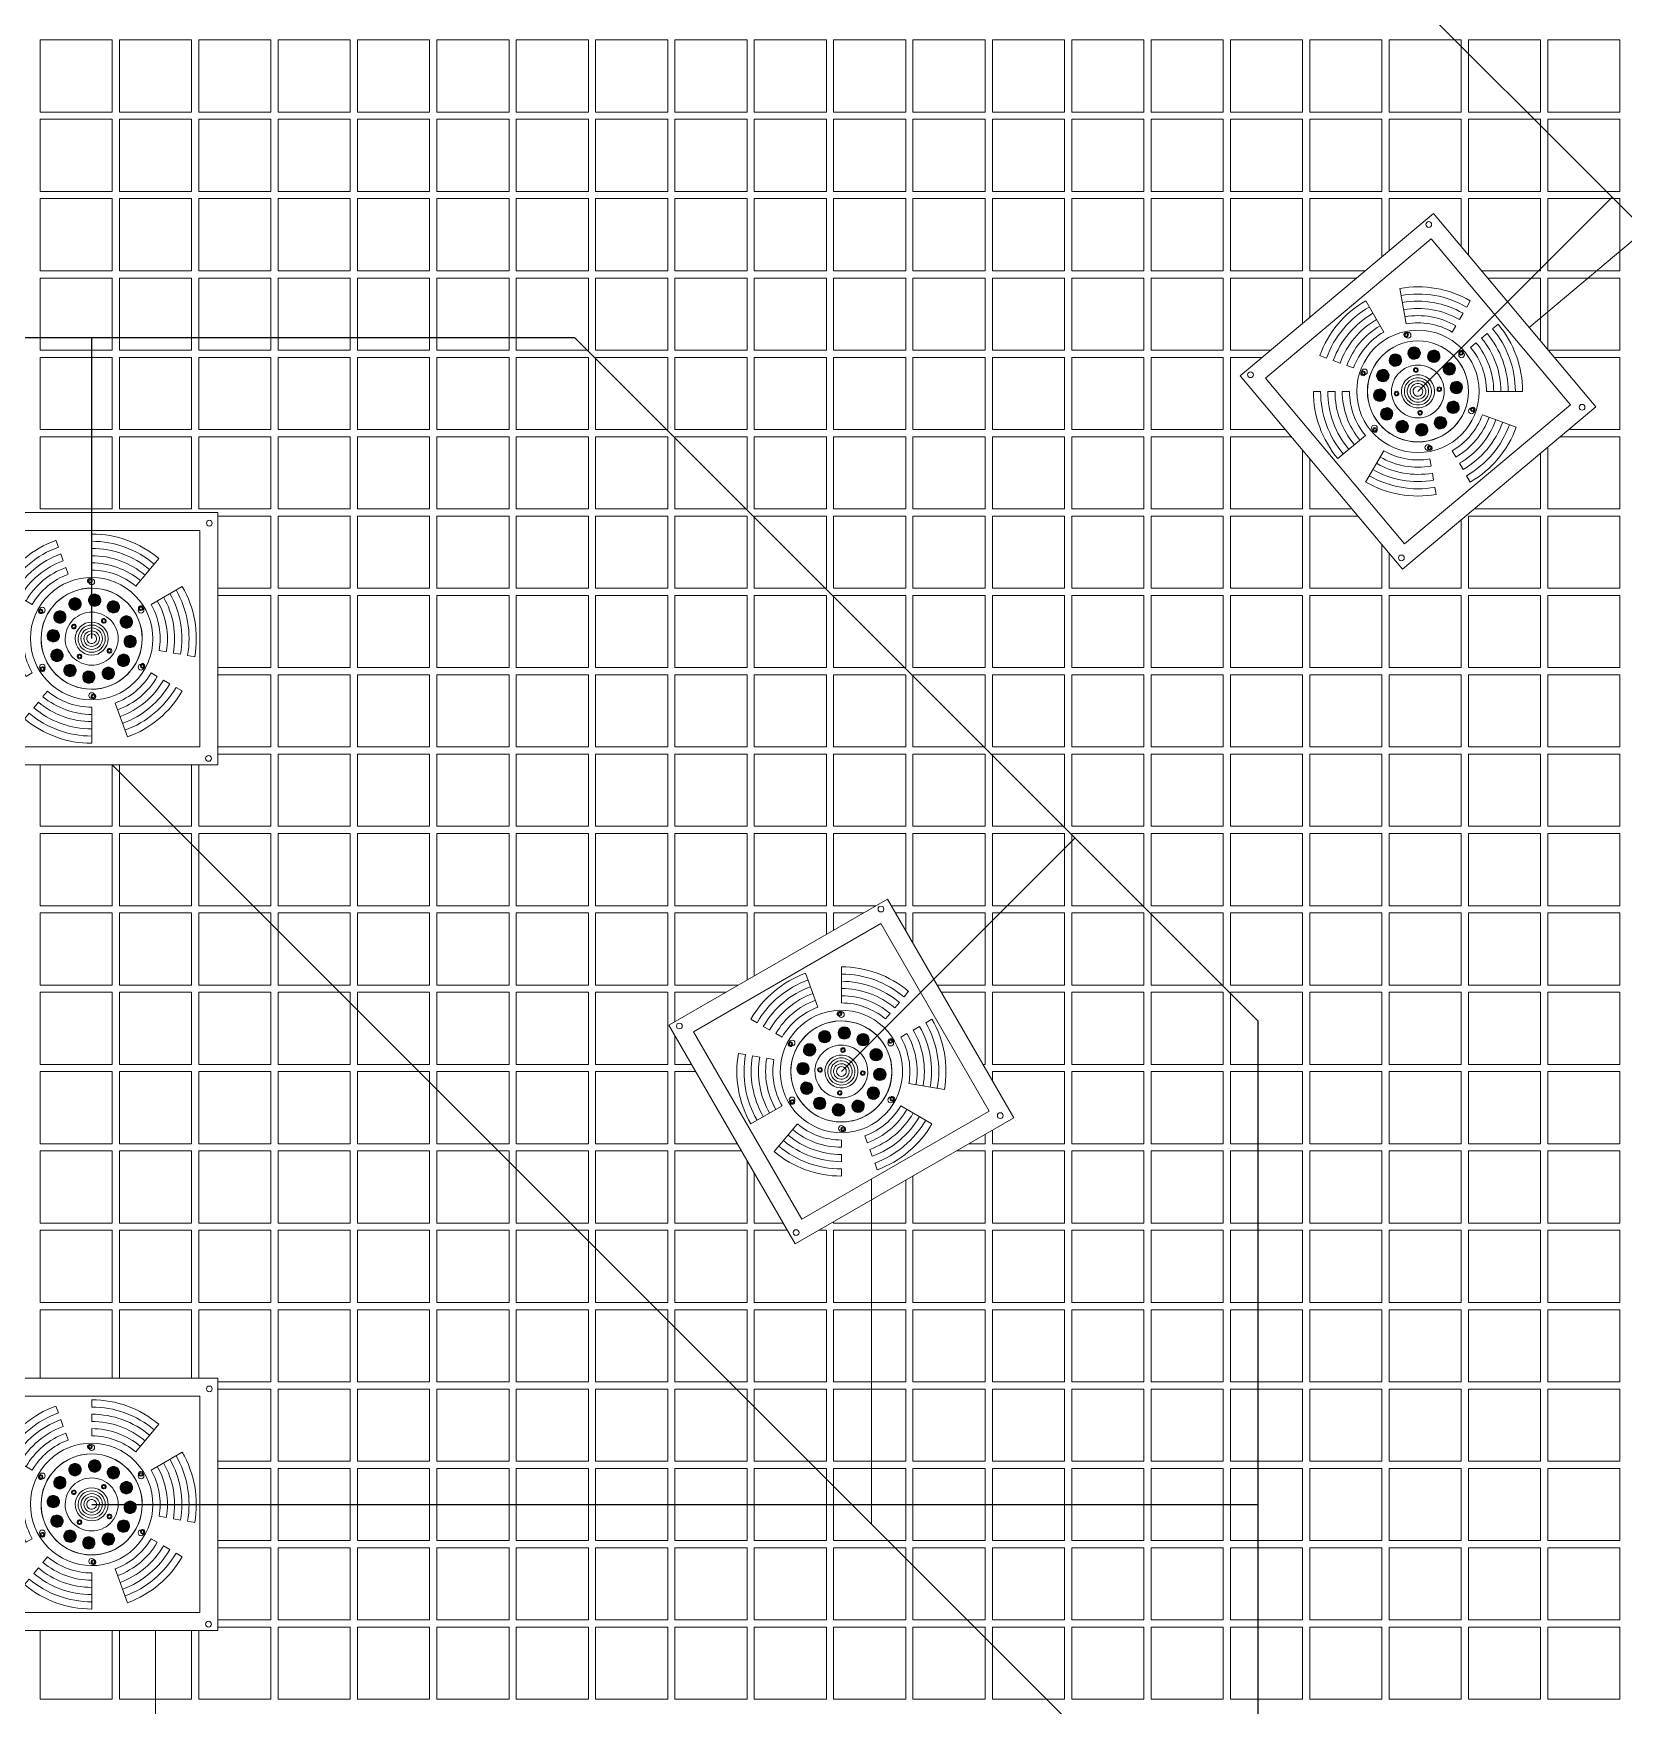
# Model space of a CAD drawing. Header units: millimetres. Extents: x -225363 to 347188, y -782467 to 813415.
# Drawn here: x 18866 to 21070, y 15420 to 17738 of the extents above; entities that cross this region are included whole.
import ezdxf

# ---------------------------------------------------------------- set-up
doc = ezdxf.new("R2010")
doc.units = ezdxf.units.MM
doc.set_wipeout_variables(frame=1)
doc.layers.add('0.04 Thu tràn', color=6, linetype='Continuous', lineweight=0)
doc.layers.add('Xref SCN', color=8, linetype='Continuous', lineweight=0)
doc.layers.add('0.06 Trả nước', color=3, linetype='Continuous')
pattern_1 = [(197, (-1424125.8, -442865.07), (-126.479246, -237.872866), [95.25, -285.75]), (287, (-1424185.26, -442833.45), (237.872866, -126.479246), [95.25, -285.75])]

# ---------------------------------------------------------------- blocks, each defined once
blk = doc.blocks.new('A$C799b0ee6')
at = {"layer": 'Xref SCN', "ltscale": 3}
for points in [[(3150, 5230), (3250, 5230), (3250, 5130), (3150, 5130)], [(3260, 5230), (3360, 5230), (3360, 5130), (3260, 5130)], [(3370, 5230), (3470, 5230), (3470, 5130), (3370, 5130)], [(3480, 5230), (3580, 5230), (3580, 5130), (3480, 5130)], [(3590, 5230), (3690, 5230), (3690, 5130), (3590, 5130)], [(3700, 5230), (3800, 5230), (3800, 5130), (3700, 5130)], [(3810, 5230), (3910, 5230), (3910, 5130), (3810, 5130)], [(3920, 5230), (4020, 5230), (4020, 5130), (3920, 5130)], [(4030, 5230), (4130, 5230), (4130, 5130), (4030, 5130)], [(4140, 5230), (4240, 5230), (4240, 5130), (4140, 5130)], [(4250, 5230), (4350, 5230), (4350, 5130), (4250, 5130)], [(4360, 5230), (4460, 5230), (4460, 5130), (4360, 5130)], [(4470, 5230), (4570, 5230), (4570, 5130), (4470, 5130)], [(4580, 5230), (4680, 5230), (4680, 5130), (4580, 5130)], [(4690, 5230), (4790, 5230), (4790, 5130), (4690, 5130)], [(4800, 5230), (4900, 5230), (4900, 5130), (4800, 5130)], [(4910, 5230), (5010, 5230), (5010, 5130), (4910, 5130)], [(5020, 5230), (5120, 5230), (5120, 5130), (5020, 5130)], [(5130, 5230), (5230, 5230), (5230, 5130), (5130, 5130)], [(5240, 5230), (5340, 5230), (5340, 5130), (5240, 5130)], [(3150, 5120), (3250, 5120), (3250, 5020), (3150, 5020)], [(3260, 5120), (3360, 5120), (3360, 5020), (3260, 5020)], [(3370, 5120), (3470, 5120), (3470, 5020), (3370, 5020)], [(3480, 5120), (3580, 5120), (3580, 5020), (3480, 5020)], [(3590, 5120), (3690, 5120), (3690, 5020), (3590, 5020)], [(3700, 5120), (3800, 5120), (3800, 5020), (3700, 5020)], [(3810, 5120), (3910, 5120), (3910, 5020), (3810, 5020)], [(3920, 5120), (4020, 5120), (4020, 5020), (3920, 5020)], [(4030, 5120), (4130, 5120), (4130, 5020), (4030, 5020)], [(4140, 5120), (4240, 5120), (4240, 5020), (4140, 5020)], [(4250, 5120), (4350, 5120), (4350, 5020), (4250, 5020)], [(4360, 5120), (4460, 5120), (4460, 5020), (4360, 5020)], [(4470, 5120), (4570, 5120), (4570, 5020), (4470, 5020)], [(4580, 5120), (4680, 5120), (4680, 5020), (4580, 5020)], [(4690, 5120), (4790, 5120), (4790, 5020), (4690, 5020)], [(4800, 5120), (4900, 5120), (4900, 5020), (4800, 5020)], [(4910, 5120), (5010, 5120), (5010, 5020), (4910, 5020)], [(5020, 5120), (5120, 5120), (5120, 5020), (5020, 5020)], [(5130, 5120), (5230, 5120), (5230, 5020), (5130, 5020)], [(5240, 5120), (5340, 5120), (5340, 5020), (5240, 5020)], [(3150, 5010), (3250, 5010), (3250, 4910), (3150, 4910)], [(3260, 5010), (3360, 5010), (3360, 4910), (3260, 4910)], [(3370, 5010), (3470, 5010), (3470, 4910), (3370, 4910)], [(3480, 5010), (3580, 5010), (3580, 4910), (3480, 4910)], [(3590, 5010), (3690, 5010), (3690, 4910), (3590, 4910)], [(3700, 5010), (3800, 5010), (3800, 4910), (3700, 4910)], [(3810, 5010), (3910, 5010), (3910, 4910), (3810, 4910)], [(3920, 5010), (4020, 5010), (4020, 4910), (3920, 4910)], [(4030, 5010), (4130, 5010), (4130, 4910), (4030, 4910)], [(4140, 5010), (4240, 5010), (4240, 4910), (4140, 4910)], [(4250, 5010), (4350, 5010), (4350, 4910), (4250, 4910)], [(4360, 5010), (4460, 5010), (4460, 4910), (4360, 4910)], [(4470, 5010), (4570, 5010), (4570, 4910), (4470, 4910)], [(4580, 5010), (4680, 5010), (4680, 4910), (4580, 4910)], [(4690, 5010), (4790, 5010), (4790, 4910), (4690, 4910)], [(4800, 5010), (4900, 5010), (4900, 4910), (4800, 4910)], [(4910, 5010), (5010, 5010), (5010, 4910), (4910, 4910)], [(5020, 5010), (5120, 5010), (5120, 4910), (5020, 4910)], [(5130, 5010), (5230, 5010), (5230, 4910), (5130, 4910)], [(5240, 5010), (5340, 5010), (5340, 4910), (5240, 4910)], [(3150, 4900), (3250, 4900), (3250, 4800), (3150, 4800)], [(3260, 4900), (3360, 4900), (3360, 4800), (3260, 4800)], [(3370, 4900), (3470, 4900), (3470, 4800), (3370, 4800)], [(3480, 4900), (3580, 4900), (3580, 4800), (3480, 4800)], [(3590, 4900), (3690, 4900), (3690, 4800), (3590, 4800)], [(3700, 4900), (3800, 4900), (3800, 4800), (3700, 4800)], [(3810, 4900), (3910, 4900), (3910, 4800), (3810, 4800)], [(3920, 4900), (4020, 4900), (4020, 4800), (3920, 4800)], [(4030, 4900), (4130, 4900), (4130, 4800), (4030, 4800)], [(4140, 4900), (4240, 4900), (4240, 4800), (4140, 4800)], [(4250, 4900), (4350, 4900), (4350, 4800), (4250, 4800)], [(4360, 4900), (4460, 4900), (4460, 4800), (4360, 4800)], [(4470, 4900), (4570, 4900), (4570, 4800), (4470, 4800)], [(4580, 4900), (4680, 4900), (4680, 4800), (4580, 4800)], [(4690, 4900), (4790, 4900), (4790, 4800), (4690, 4800)], [(4800, 4900), (4900, 4900), (4900, 4800), (4800, 4800)], [(4910, 4900), (5010, 4900), (5010, 4800), (4910, 4800)], [(5020, 4900), (5120, 4900), (5120, 4800), (5020, 4800)], [(5130, 4900), (5230, 4900), (5230, 4800), (5130, 4800)], [(5240, 4900), (5340, 4900), (5340, 4800), (5240, 4800)], [(3150, 4790), (3250, 4790), (3250, 4690), (3150, 4690)], [(3260, 4790), (3360, 4790), (3360, 4690), (3260, 4690)], [(3370, 4790), (3470, 4790), (3470, 4690), (3370, 4690)], [(3480, 4790), (3580, 4790), (3580, 4690), (3480, 4690)], [(3590, 4790), (3690, 4790), (3690, 4690), (3590, 4690)], [(3700, 4790), (3800, 4790), (3800, 4690), (3700, 4690)], [(3810, 4790), (3910, 4790), (3910, 4690), (3810, 4690)], [(3920, 4790), (4020, 4790), (4020, 4690), (3920, 4690)], [(4030, 4790), (4130, 4790), (4130, 4690), (4030, 4690)], [(4140, 4790), (4240, 4790), (4240, 4690), (4140, 4690)], [(4250, 4790), (4350, 4790), (4350, 4690), (4250, 4690)], [(4360, 4790), (4460, 4790), (4460, 4690), (4360, 4690)], [(4470, 4790), (4570, 4790), (4570, 4690), (4470, 4690)], [(4580, 4790), (4680, 4790), (4680, 4690), (4580, 4690)], [(4690, 4790), (4790, 4790), (4790, 4690), (4690, 4690)], [(4800, 4790), (4900, 4790), (4900, 4690), (4800, 4690)], [(4910, 4790), (5010, 4790), (5010, 4690), (4910, 4690)], [(5020, 4790), (5120, 4790), (5120, 4690), (5020, 4690)], [(5130, 4790), (5230, 4790), (5230, 4690), (5130, 4690)], [(5240, 4790), (5340, 4790), (5340, 4690), (5240, 4690)], [(3150, 4680), (3250, 4680), (3250, 4580), (3150, 4580)], [(3260, 4680), (3360, 4680), (3360, 4580), (3260, 4580)], [(3370, 4680), (3470, 4680), (3470, 4580), (3370, 4580)], [(3480, 4680), (3580, 4680), (3580, 4580), (3480, 4580)], [(3590, 4680), (3690, 4680), (3690, 4580), (3590, 4580)], [(3700, 4680), (3800, 4680), (3800, 4580), (3700, 4580)], [(3810, 4680), (3910, 4680), (3910, 4580), (3810, 4580)], [(3920, 4680), (4020, 4680), (4020, 4580), (3920, 4580)], [(4030, 4680), (4130, 4680), (4130, 4580), (4030, 4580)], [(4140, 4680), (4240, 4680), (4240, 4580), (4140, 4580)], [(4250, 4680), (4350, 4680), (4350, 4580), (4250, 4580)], [(4360, 4680), (4460, 4680), (4460, 4580), (4360, 4580)], [(4470, 4680), (4570, 4680), (4570, 4580), (4470, 4580)], [(4580, 4680), (4680, 4680), (4680, 4580), (4580, 4580)], [(4690, 4680), (4790, 4680), (4790, 4580), (4690, 4580)], [(4800, 4680), (4900, 4680), (4900, 4580), (4800, 4580)], [(4910, 4680), (5010, 4680), (5010, 4580), (4910, 4580)], [(5020, 4680), (5120, 4680), (5120, 4580), (5020, 4580)], [(5130, 4680), (5230, 4680), (5230, 4580), (5130, 4580)], [(5240, 4680), (5340, 4680), (5340, 4580), (5240, 4580)], [(3150, 4570), (3250, 4570), (3250, 4470), (3150, 4470)], [(3260, 4570), (3360, 4570), (3360, 4470), (3260, 4470)], [(3370, 4570), (3470, 4570), (3470, 4470), (3370, 4470)], [(3480, 4570), (3580, 4570), (3580, 4470), (3480, 4470)], [(3590, 4570), (3690, 4570), (3690, 4470), (3590, 4470)], [(3700, 4570), (3800, 4570), (3800, 4470), (3700, 4470)], [(3810, 4570), (3910, 4570), (3910, 4470), (3810, 4470)], [(3920, 4570), (4020, 4570), (4020, 4470), (3920, 4470)], [(4030, 4570), (4130, 4570), (4130, 4470), (4030, 4470)], [(4140, 4570), (4240, 4570), (4240, 4470), (4140, 4470)], [(4250, 4570), (4350, 4570), (4350, 4470), (4250, 4470)], [(4360, 4570), (4460, 4570), (4460, 4470), (4360, 4470)], [(4470, 4570), (4570, 4570), (4570, 4470), (4470, 4470)], [(4580, 4570), (4680, 4570), (4680, 4470), (4580, 4470)], [(4690, 4570), (4790, 4570), (4790, 4470), (4690, 4470)], [(4800, 4570), (4900, 4570), (4900, 4470), (4800, 4470)], [(4910, 4570), (5010, 4570), (5010, 4470), (4910, 4470)], [(5020, 4570), (5120, 4570), (5120, 4470), (5020, 4470)], [(5130, 4570), (5230, 4570), (5230, 4470), (5130, 4470)], [(5240, 4570), (5340, 4570), (5340, 4470), (5240, 4470)], [(3150, 4460), (3250, 4460), (3250, 4360), (3150, 4360)], [(3260, 4460), (3360, 4460), (3360, 4360), (3260, 4360)], [(3370, 4460), (3470, 4460), (3470, 4360), (3370, 4360)], [(3480, 4460), (3580, 4460), (3580, 4360), (3480, 4360)], [(3590, 4460), (3690, 4460), (3690, 4360), (3590, 4360)], [(3700, 4460), (3800, 4460), (3800, 4360), (3700, 4360)], [(3810, 4460), (3910, 4460), (3910, 4360), (3810, 4360)], [(3920, 4460), (4020, 4460), (4020, 4360), (3920, 4360)], [(4030, 4460), (4130, 4460), (4130, 4360), (4030, 4360)], [(4140, 4460), (4240, 4460), (4240, 4360), (4140, 4360)], [(4250, 4460), (4350, 4460), (4350, 4360), (4250, 4360)], [(4360, 4460), (4460, 4460), (4460, 4360), (4360, 4360)], [(4470, 4460), (4570, 4460), (4570, 4360), (4470, 4360)], [(4580, 4460), (4680, 4460), (4680, 4360), (4580, 4360)], [(4690, 4460), (4790, 4460), (4790, 4360), (4690, 4360)], [(4800, 4460), (4900, 4460), (4900, 4360), (4800, 4360)], [(4910, 4460), (5010, 4460), (5010, 4360), (4910, 4360)], [(5020, 4460), (5120, 4460), (5120, 4360), (5020, 4360)], [(5130, 4460), (5230, 4460), (5230, 4360), (5130, 4360)], [(5240, 4460), (5340, 4460), (5340, 4360), (5240, 4360)], [(3150, 4350), (3250, 4350), (3250, 4250), (3150, 4250)], [(3260, 4350), (3360, 4350), (3360, 4250), (3260, 4250)], [(3370, 4350), (3470, 4350), (3470, 4250), (3370, 4250)], [(3480, 4350), (3580, 4350), (3580, 4250), (3480, 4250)], [(3590, 4350), (3690, 4350), (3690, 4250), (3590, 4250)], [(3700, 4350), (3800, 4350), (3800, 4250), (3700, 4250)], [(3810, 4350), (3910, 4350), (3910, 4250), (3810, 4250)], [(3920, 4350), (4020, 4350), (4020, 4250), (3920, 4250)], [(4030, 4350), (4130, 4350), (4130, 4250), (4030, 4250)], [(4140, 4350), (4240, 4350), (4240, 4250), (4140, 4250)], [(4250, 4350), (4350, 4350), (4350, 4250), (4250, 4250)], [(4360, 4350), (4460, 4350), (4460, 4250), (4360, 4250)], [(4470, 4350), (4570, 4350), (4570, 4250), (4470, 4250)], [(4580, 4350), (4680, 4350), (4680, 4250), (4580, 4250)], [(4690, 4350), (4790, 4350), (4790, 4250), (4690, 4250)], [(4800, 4350), (4900, 4350), (4900, 4250), (4800, 4250)], [(4910, 4350), (5010, 4350), (5010, 4250), (4910, 4250)], [(5020, 4350), (5120, 4350), (5120, 4250), (5020, 4250)], [(5130, 4350), (5230, 4350), (5230, 4250), (5130, 4250)], [(5240, 4350), (5340, 4350), (5340, 4250), (5240, 4250)], [(3150, 4240), (3250, 4240), (3250, 4140), (3150, 4140)], [(3260, 4240), (3360, 4240), (3360, 4140), (3260, 4140)], [(3370, 4240), (3470, 4240), (3470, 4140), (3370, 4140)], [(3480, 4240), (3580, 4240), (3580, 4140), (3480, 4140)], [(3590, 4240), (3690, 4240), (3690, 4140), (3590, 4140)], [(3700, 4240), (3800, 4240), (3800, 4140), (3700, 4140)], [(3810, 4240), (3910, 4240), (3910, 4140), (3810, 4140)], [(3920, 4240), (4020, 4240), (4020, 4140), (3920, 4140)], [(4030, 4240), (4130, 4240), (4130, 4140), (4030, 4140)], [(4140, 4240), (4240, 4240), (4240, 4140), (4140, 4140)], [(4250, 4240), (4350, 4240), (4350, 4140), (4250, 4140)], [(4360, 4240), (4460, 4240), (4460, 4140), (4360, 4140)], [(4470, 4240), (4570, 4240), (4570, 4140), (4470, 4140)], [(4580, 4240), (4680, 4240), (4680, 4140), (4580, 4140)], [(4690, 4240), (4790, 4240), (4790, 4140), (4690, 4140)], [(4800, 4240), (4900, 4240), (4900, 4140), (4800, 4140)], [(4910, 4240), (5010, 4240), (5010, 4140), (4910, 4140)], [(5020, 4240), (5120, 4240), (5120, 4140), (5020, 4140)], [(5130, 4240), (5230, 4240), (5230, 4140), (5130, 4140)], [(5240, 4240), (5340, 4240), (5340, 4140), (5240, 4140)], [(3150, 4130), (3250, 4130), (3250, 4030), (3150, 4030)], [(3260, 4130), (3360, 4130), (3360, 4030), (3260, 4030)], [(3370, 4130), (3470, 4130), (3470, 4030), (3370, 4030)], [(3480, 4130), (3580, 4130), (3580, 4030), (3480, 4030)], [(3590, 4130), (3690, 4130), (3690, 4030), (3590, 4030)], [(3700, 4130), (3800, 4130), (3800, 4030), (3700, 4030)], [(3810, 4130), (3910, 4130), (3910, 4030), (3810, 4030)], [(3920, 4130), (4020, 4130), (4020, 4030), (3920, 4030)], [(4030, 4130), (4130, 4130), (4130, 4030), (4030, 4030)], [(4140, 4130), (4240, 4130), (4240, 4030), (4140, 4030)], [(4250, 4130), (4350, 4130), (4350, 4030), (4250, 4030)], [(4360, 4130), (4460, 4130), (4460, 4030), (4360, 4030)], [(4470, 4130), (4570, 4130), (4570, 4030), (4470, 4030)], [(4580, 4130), (4680, 4130), (4680, 4030), (4580, 4030)], [(4690, 4130), (4790, 4130), (4790, 4030), (4690, 4030)], [(4800, 4130), (4900, 4130), (4900, 4030), (4800, 4030)], [(4910, 4130), (5010, 4130), (5010, 4030), (4910, 4030)], [(5020, 4130), (5120, 4130), (5120, 4030), (5020, 4030)], [(5130, 4130), (5230, 4130), (5230, 4030), (5130, 4030)], [(5240, 4130), (5340, 4130), (5340, 4030), (5240, 4030)], [(3150, 4020), (3250, 4020), (3250, 3920), (3150, 3920)], [(3260, 4020), (3360, 4020), (3360, 3920), (3260, 3920)], [(3370, 4020), (3470, 4020), (3470, 3920), (3370, 3920)], [(3480, 4020), (3580, 4020), (3580, 3920), (3480, 3920)], [(3590, 4020), (3690, 4020), (3690, 3920), (3590, 3920)], [(3700, 4020), (3800, 4020), (3800, 3920), (3700, 3920)], [(3810, 4020), (3910, 4020), (3910, 3920), (3810, 3920)], [(3920, 4020), (4020, 4020), (4020, 3920), (3920, 3920)], [(4030, 4020), (4130, 4020), (4130, 3920), (4030, 3920)], [(4140, 4020), (4240, 4020), (4240, 3920), (4140, 3920)], [(4250, 4020), (4350, 4020), (4350, 3920), (4250, 3920)], [(4360, 4020), (4460, 4020), (4460, 3920), (4360, 3920)], [(4470, 4020), (4570, 4020), (4570, 3920), (4470, 3920)], [(4580, 4020), (4680, 4020), (4680, 3920), (4580, 3920)], [(4690, 4020), (4790, 4020), (4790, 3920), (4690, 3920)], [(4800, 4020), (4900, 4020), (4900, 3920), (4800, 3920)], [(4910, 4020), (5010, 4020), (5010, 3920), (4910, 3920)], [(5020, 4020), (5120, 4020), (5120, 3920), (5020, 3920)], [(5130, 4020), (5230, 4020), (5230, 3920), (5130, 3920)], [(5240, 4020), (5340, 4020), (5340, 3920), (5240, 3920)], [(3150, 3910), (3250, 3910), (3250, 3810), (3150, 3810)], [(3260, 3910), (3360, 3910), (3360, 3810), (3260, 3810)], [(3370, 3910), (3470, 3910), (3470, 3810), (3370, 3810)], [(3480, 3910), (3580, 3910), (3580, 3810), (3480, 3810)], [(3590, 3910), (3690, 3910), (3690, 3810), (3590, 3810)], [(3700, 3910), (3800, 3910), (3800, 3810), (3700, 3810)], [(3810, 3910), (3910, 3910), (3910, 3810), (3810, 3810)], [(3920, 3910), (4020, 3910), (4020, 3810), (3920, 3810)], [(4030, 3910), (4130, 3910), (4130, 3810), (4030, 3810)], [(4140, 3910), (4240, 3910), (4240, 3810), (4140, 3810)], [(4250, 3910), (4350, 3910), (4350, 3810), (4250, 3810)], [(4360, 3910), (4460, 3910), (4460, 3810), (4360, 3810)], [(4470, 3910), (4570, 3910), (4570, 3810), (4470, 3810)], [(4580, 3910), (4680, 3910), (4680, 3810), (4580, 3810)], [(4690, 3910), (4790, 3910), (4790, 3810), (4690, 3810)], [(4800, 3910), (4900, 3910), (4900, 3810), (4800, 3810)], [(4910, 3910), (5010, 3910), (5010, 3810), (4910, 3810)], [(5020, 3910), (5120, 3910), (5120, 3810), (5020, 3810)], [(5130, 3910), (5230, 3910), (5230, 3810), (5130, 3810)], [(5240, 3910), (5340, 3910), (5340, 3810), (5240, 3810)], [(3150, 3800), (3250, 3800), (3250, 3700), (3150, 3700)], [(3260, 3800), (3360, 3800), (3360, 3700), (3260, 3700)], [(3370, 3800), (3470, 3800), (3470, 3700), (3370, 3700)], [(3480, 3800), (3580, 3800), (3580, 3700), (3480, 3700)], [(3590, 3800), (3690, 3800), (3690, 3700), (3590, 3700)], [(3700, 3800), (3800, 3800), (3800, 3700), (3700, 3700)], [(3810, 3800), (3910, 3800), (3910, 3700), (3810, 3700)], [(3920, 3800), (4020, 3800), (4020, 3700), (3920, 3700)], [(4030, 3800), (4130, 3800), (4130, 3700), (4030, 3700)], [(4140, 3800), (4240, 3800), (4240, 3700), (4140, 3700)], [(4250, 3800), (4350, 3800), (4350, 3700), (4250, 3700)], [(4360, 3800), (4460, 3800), (4460, 3700), (4360, 3700)], [(4470, 3800), (4570, 3800), (4570, 3700), (4470, 3700)], [(4580, 3800), (4680, 3800), (4680, 3700), (4580, 3700)], [(4690, 3800), (4790, 3800), (4790, 3700), (4690, 3700)], [(4800, 3800), (4900, 3800), (4900, 3700), (4800, 3700)], [(4910, 3800), (5010, 3800), (5010, 3700), (4910, 3700)], [(5020, 3800), (5120, 3800), (5120, 3700), (5020, 3700)], [(5130, 3800), (5230, 3800), (5230, 3700), (5130, 3700)], [(5240, 3800), (5340, 3800), (5340, 3700), (5240, 3700)], [(3150, 3690), (3250, 3690), (3250, 3590), (3150, 3590)], [(3260, 3690), (3360, 3690), (3360, 3590), (3260, 3590)], [(3370, 3690), (3470, 3690), (3470, 3590), (3370, 3590)], [(3480, 3690), (3580, 3690), (3580, 3590), (3480, 3590)], [(3590, 3690), (3690, 3690), (3690, 3590), (3590, 3590)], [(3700, 3690), (3800, 3690), (3800, 3590), (3700, 3590)], [(3810, 3690), (3910, 3690), (3910, 3590), (3810, 3590)], [(3920, 3690), (4020, 3690), (4020, 3590), (3920, 3590)], [(4030, 3690), (4130, 3690), (4130, 3590), (4030, 3590)], [(4140, 3690), (4240, 3690), (4240, 3590), (4140, 3590)], [(4250, 3690), (4350, 3690), (4350, 3590), (4250, 3590)], [(4360, 3690), (4460, 3690), (4460, 3590), (4360, 3590)], [(4470, 3690), (4570, 3690), (4570, 3590), (4470, 3590)], [(4580, 3690), (4680, 3690), (4680, 3590), (4580, 3590)], [(4690, 3690), (4790, 3690), (4790, 3590), (4690, 3590)], [(4800, 3690), (4900, 3690), (4900, 3590), (4800, 3590)], [(4910, 3690), (5010, 3690), (5010, 3590), (4910, 3590)], [(5020, 3690), (5120, 3690), (5120, 3590), (5020, 3590)], [(5130, 3690), (5230, 3690), (5230, 3590), (5130, 3590)], [(5240, 3690), (5340, 3690), (5340, 3590), (5240, 3590)], [(3150, 3580), (3250, 3580), (3250, 3480), (3150, 3480)], [(3260, 3580), (3360, 3580), (3360, 3480), (3260, 3480)], [(3370, 3580), (3470, 3580), (3470, 3480), (3370, 3480)], [(3480, 3580), (3580, 3580), (3580, 3480), (3480, 3480)], [(3590, 3580), (3690, 3580), (3690, 3480), (3590, 3480)], [(3700, 3580), (3800, 3580), (3800, 3480), (3700, 3480)], [(3810, 3580), (3910, 3580), (3910, 3480), (3810, 3480)], [(3920, 3580), (4020, 3580), (4020, 3480), (3920, 3480)], [(4030, 3580), (4130, 3580), (4130, 3480), (4030, 3480)], [(4140, 3580), (4240, 3580), (4240, 3480), (4140, 3480)], [(4250, 3580), (4350, 3580), (4350, 3480), (4250, 3480)], [(4360, 3580), (4460, 3580), (4460, 3480), (4360, 3480)], [(4470, 3580), (4570, 3580), (4570, 3480), (4470, 3480)], [(4580, 3580), (4680, 3580), (4680, 3480), (4580, 3480)], [(4690, 3580), (4790, 3580), (4790, 3480), (4690, 3480)], [(4800, 3580), (4900, 3580), (4900, 3480), (4800, 3480)], [(4910, 3580), (5010, 3580), (5010, 3480), (4910, 3480)], [(5020, 3580), (5120, 3580), (5120, 3480), (5020, 3480)], [(5130, 3580), (5230, 3580), (5230, 3480), (5130, 3480)], [(5240, 3580), (5340, 3580), (5340, 3480), (5240, 3480)], [(3150, 3470), (3250, 3470), (3250, 3370), (3150, 3370)], [(3260, 3470), (3360, 3470), (3360, 3370), (3260, 3370)], [(3370, 3470), (3470, 3470), (3470, 3370), (3370, 3370)], [(3480, 3470), (3580, 3470), (3580, 3370), (3480, 3370)], [(3590, 3470), (3690, 3470), (3690, 3370), (3590, 3370)], [(3700, 3470), (3800, 3470), (3800, 3370), (3700, 3370)], [(3810, 3470), (3910, 3470), (3910, 3370), (3810, 3370)], [(3920, 3470), (4020, 3470), (4020, 3370), (3920, 3370)], [(4030, 3470), (4130, 3470), (4130, 3370), (4030, 3370)], [(4140, 3470), (4240, 3470), (4240, 3370), (4140, 3370)], [(4250, 3470), (4350, 3470), (4350, 3370), (4250, 3370)], [(4360, 3470), (4460, 3470), (4460, 3370), (4360, 3370)], [(4470, 3470), (4570, 3470), (4570, 3370), (4470, 3370)], [(4580, 3470), (4680, 3470), (4680, 3370), (4580, 3370)], [(4690, 3470), (4790, 3470), (4790, 3370), (4690, 3370)], [(4800, 3470), (4900, 3470), (4900, 3370), (4800, 3370)], [(4910, 3470), (5010, 3470), (5010, 3370), (4910, 3370)], [(5020, 3470), (5120, 3470), (5120, 3370), (5020, 3370)], [(5130, 3470), (5230, 3470), (5230, 3370), (5130, 3370)], [(5240, 3470), (5340, 3470), (5340, 3370), (5240, 3370)], [(3150, 3360), (3250, 3360), (3250, 3260), (3150, 3260)], [(3260, 3360), (3360, 3360), (3360, 3260), (3260, 3260)], [(3370, 3360), (3470, 3360), (3470, 3260), (3370, 3260)], [(3480, 3360), (3580, 3360), (3580, 3260), (3480, 3260)], [(3590, 3360), (3690, 3360), (3690, 3260), (3590, 3260)], [(3700, 3360), (3800, 3360), (3800, 3260), (3700, 3260)], [(3810, 3360), (3910, 3360), (3910, 3260), (3810, 3260)], [(3920, 3360), (4020, 3360), (4020, 3260), (3920, 3260)], [(4030, 3360), (4130, 3360), (4130, 3260), (4030, 3260)], [(4140, 3360), (4240, 3360), (4240, 3260), (4140, 3260)], [(4250, 3360), (4350, 3360), (4350, 3260), (4250, 3260)], [(4360, 3360), (4460, 3360), (4460, 3260), (4360, 3260)], [(4470, 3360), (4570, 3360), (4570, 3260), (4470, 3260)], [(4580, 3360), (4680, 3360), (4680, 3260), (4580, 3260)], [(4690, 3360), (4790, 3360), (4790, 3260), (4690, 3260)], [(4800, 3360), (4900, 3360), (4900, 3260), (4800, 3260)], [(4910, 3360), (5010, 3360), (5010, 3260), (4910, 3260)], [(5020, 3360), (5120, 3360), (5120, 3260), (5020, 3260)], [(5130, 3360), (5230, 3360), (5230, 3260), (5130, 3260)], [(5240, 3360), (5340, 3360), (5340, 3260), (5240, 3260)], [(3150, 3250), (3250, 3250), (3250, 3150), (3150, 3150)], [(3260, 3250), (3360, 3250), (3360, 3150), (3260, 3150)], [(3370, 3250), (3470, 3250), (3470, 3150), (3370, 3150)], [(3480, 3250), (3580, 3250), (3580, 3150), (3480, 3150)], [(3590, 3250), (3690, 3250), (3690, 3150), (3590, 3150)], [(3700, 3250), (3800, 3250), (3800, 3150), (3700, 3150)], [(3810, 3250), (3910, 3250), (3910, 3150), (3810, 3150)], [(3920, 3250), (4020, 3250), (4020, 3150), (3920, 3150)], [(4030, 3250), (4130, 3250), (4130, 3150), (4030, 3150)], [(4140, 3250), (4240, 3250), (4240, 3150), (4140, 3150)], [(4250, 3250), (4350, 3250), (4350, 3150), (4250, 3150)], [(4360, 3250), (4460, 3250), (4460, 3150), (4360, 3150)], [(4470, 3250), (4570, 3250), (4570, 3150), (4470, 3150)], [(4580, 3250), (4680, 3250), (4680, 3150), (4580, 3150)], [(4690, 3250), (4790, 3250), (4790, 3150), (4690, 3150)], [(4800, 3250), (4900, 3250), (4900, 3150), (4800, 3150)], [(4910, 3250), (5010, 3250), (5010, 3150), (4910, 3150)], [(5020, 3250), (5120, 3250), (5120, 3150), (5020, 3150)], [(5130, 3250), (5230, 3250), (5230, 3150), (5130, 3150)], [(5240, 3250), (5340, 3250), (5340, 3150), (5240, 3150)], [(3150, 3140), (3250, 3140), (3250, 3040), (3150, 3040)], [(3260, 3140), (3360, 3140), (3360, 3040), (3260, 3040)], [(3370, 3140), (3470, 3140), (3470, 3040), (3370, 3040)], [(3480, 3140), (3580, 3140), (3580, 3040), (3480, 3040)], [(3590, 3140), (3690, 3140), (3690, 3040), (3590, 3040)], [(3700, 3140), (3800, 3140), (3800, 3040), (3700, 3040)], [(3810, 3140), (3910, 3140), (3910, 3040), (3810, 3040)], [(3920, 3140), (4020, 3140), (4020, 3040), (3920, 3040)], [(4030, 3140), (4130, 3140), (4130, 3040), (4030, 3040)], [(4140, 3140), (4240, 3140), (4240, 3040), (4140, 3040)], [(4250, 3140), (4350, 3140), (4350, 3040), (4250, 3040)], [(4360, 3140), (4460, 3140), (4460, 3040), (4360, 3040)], [(4470, 3140), (4570, 3140), (4570, 3040), (4470, 3040)], [(4580, 3140), (4680, 3140), (4680, 3040), (4580, 3040)], [(4690, 3140), (4790, 3140), (4790, 3040), (4690, 3040)], [(4800, 3140), (4900, 3140), (4900, 3040), (4800, 3040)], [(4910, 3140), (5010, 3140), (5010, 3040), (4910, 3040)], [(5020, 3140), (5120, 3140), (5120, 3040), (5020, 3040)], [(5130, 3140), (5230, 3140), (5230, 3040), (5130, 3040)], [(5240, 3140), (5340, 3140), (5340, 3040), (5240, 3040)], [(3150, 3030), (3250, 3030), (3250, 2930), (3150, 2930)], [(3260, 3030), (3360, 3030), (3360, 2930), (3260, 2930)], [(3370, 3030), (3470, 3030), (3470, 2930), (3370, 2930)], [(3480, 3030), (3580, 3030), (3580, 2930), (3480, 2930)], [(3590, 3030), (3690, 3030), (3690, 2930), (3590, 2930)], [(3700, 3030), (3800, 3030), (3800, 2930), (3700, 2930)], [(3810, 3030), (3910, 3030), (3910, 2930), (3810, 2930)], [(3920, 3030), (4020, 3030), (4020, 2930), (3920, 2930)], [(4030, 3030), (4130, 3030), (4130, 2930), (4030, 2930)], [(4140, 3030), (4240, 3030), (4240, 2930), (4140, 2930)], [(4250, 3030), (4350, 3030), (4350, 2930), (4250, 2930)], [(4360, 3030), (4460, 3030), (4460, 2930), (4360, 2930)], [(4470, 3030), (4570, 3030), (4570, 2930), (4470, 2930)], [(4580, 3030), (4680, 3030), (4680, 2930), (4580, 2930)], [(4690, 3030), (4790, 3030), (4790, 2930), (4690, 2930)], [(4800, 3030), (4900, 3030), (4900, 2930), (4800, 2930)], [(4910, 3030), (5010, 3030), (5010, 2930), (4910, 2930)], [(5020, 3030), (5120, 3030), (5120, 2930), (5020, 2930)], [(5130, 3030), (5230, 3030), (5230, 2930), (5130, 2930)], [(5240, 3030), (5340, 3030), (5340, 2930), (5240, 2930)]]:
    blk.add_lwpolyline(points, close=True, dxfattribs=at)
at = {"layer": 'Xref SCN'}
blk.add_circle((3200, 3200), 3200, dxfattribs=at)
blk = doc.blocks.new('A$C1eec7c62')
blk.add_wipeout([(0, 350), (350, 350), (350, 0), (0, 0)]).dxf.layer = 'Xref SCN'
at = {"layer": 'Xref SCN'}
h = blk.add_hatch(color=256, dxfattribs=at)
edge = h.paths.add_edge_path()
edge.add_ellipse((179, 228.3), major_axis=(-6.6, 4.5), ratio=1, start_angle=0, end_angle=360)
h = blk.add_hatch(color=256, dxfattribs=at)
edge = h.paths.add_edge_path()
edge.add_ellipse((130.9, 205.1), major_axis=(-6.6, 4.5), ratio=1, start_angle=0, end_angle=360)
h = blk.add_hatch(color=256, dxfattribs=at)
edge = h.paths.add_edge_path()
edge.add_ellipse((151.8, 223.1), major_axis=(-6.6, 4.5), ratio=1, start_angle=0, end_angle=360)
h = blk.add_hatch(color=256, dxfattribs=at)
edge = h.paths.add_edge_path()
edge.add_ellipse((205.1, 219.1), major_axis=(-6.6, 4.5), ratio=1, start_angle=0, end_angle=360)
h = blk.add_hatch(color=256, dxfattribs=at)
edge = h.paths.add_edge_path()
edge.add_ellipse((121.7, 179), major_axis=(-6.6, 4.5), ratio=1, start_angle=0, end_angle=360)
h = blk.add_hatch(color=256, dxfattribs=at)
edge = h.paths.add_edge_path()
edge.add_ellipse((223.1, 198.2), major_axis=(-6.6, 4.5), ratio=1, start_angle=0, end_angle=360)
h = blk.add_hatch(color=256, dxfattribs=at)
edge = h.paths.add_edge_path()
edge.add_ellipse((228.3, 171), major_axis=(-6.6, 4.5), ratio=1, start_angle=0, end_angle=360)
h = blk.add_hatch(color=256, dxfattribs=at)
edge = h.paths.add_edge_path()
edge.add_ellipse((126.9, 151.8), major_axis=(-6.6, 4.5), ratio=1, start_angle=0, end_angle=360)
h = blk.add_hatch(color=256, dxfattribs=at)
edge = h.paths.add_edge_path()
edge.add_ellipse((219.1, 144.9), major_axis=(-6.6, 4.5), ratio=1, start_angle=0, end_angle=360)
h = blk.add_hatch(color=256, dxfattribs=at)
edge = h.paths.add_edge_path()
edge.add_ellipse((144.9, 130.9), major_axis=(-6.6, 4.5), ratio=1, start_angle=0, end_angle=360)
h = blk.add_hatch(color=256, dxfattribs=at)
edge = h.paths.add_edge_path()
edge.add_ellipse((171, 121.7), major_axis=(-6.6, 4.5), ratio=1, start_angle=0, end_angle=360)
h = blk.add_hatch(color=256, dxfattribs=at)
edge = h.paths.add_edge_path()
edge.add_ellipse((198.2, 126.9), major_axis=(-6.6, 4.5), ratio=1, start_angle=0, end_angle=360)
for p, q in [((0, 350), (350, 350)), ((350, 0), (350, 350)), ((355, 350), (355, 350)), ((355, 350), (355, 350)), ((236.1, 247.8), (268.2, 286.1)), ((170.7, 256.3), (170.5, 254.2)), ((172.6, 257.2), (170.7, 256.3)), ((174.3, 256), (172.6, 257.2)), ((174.2, 253.9), (174.3, 256)), ((92.7, 222.5), (49.4, 247.5)), ((170.5, 254.2), (172.3, 253)), ((172.3, 253), (174.2, 253.9)), ((257.3, 222.5), (300.6, 247.5)), ((102.6, 214), (102.4, 211.9)), ((102.4, 211.9), (104.2, 210.7)), ((104.5, 215), (102.6, 214)), ((104.2, 210.7), (106.1, 211.6)), ((106.2, 213.8), (104.5, 215)), ((106.1, 211.6), (106.2, 213.8)), ((241.4, 218.5), (241.2, 216.4)), ((241.2, 216.4), (242.9, 215.2)), ((243.3, 219.4), (241.4, 218.5)), ((242.9, 215.2), (244.9, 216.1)), ((245, 218.2), (243.3, 219.4)), ((244.9, 216.1), (245, 218.2)), ((81.4, 191.5), (32.2, 200.2)), ((149.5, 193.7), (148.3, 192)), ((148.3, 192), (149.2, 190)), ((149.2, 190), (151.3, 189.9)), ((151.6, 193.5), (149.5, 193.7)), ((151.3, 189.9), (152.5, 191.6)), ((152.5, 191.6), (151.6, 193.5)), ((190, 200.8), (189.9, 198.7)), ((189.9, 198.7), (191.6, 197.5)), ((191.9, 201.7), (190, 200.8)), ((191.6, 197.5), (193.5, 198.4)), ((193.7, 200.5), (191.9, 201.7)), ((193.5, 198.4), (193.7, 200.5)), ((156.5, 151.6), (156.3, 149.5)), ((156.3, 149.5), (158, 148.3)), ((158.4, 152.5), (156.5, 151.6)), ((158, 148.3), (160, 149.2)), ((160.1, 151.3), (158.4, 152.5)), ((160, 149.2), (160.1, 151.3)), ((198.7, 160.1), (197.5, 158.4)), ((197.5, 158.4), (198.4, 156.5)), ((198.4, 156.5), (200.5, 156.3)), ((200.8, 160), (198.7, 160.1)), ((200.5, 156.3), (201.7, 158.1)), ((201.7, 158.1), (200.8, 160)), ((245.8, 139.3), (243.9, 138.4)), ((247.6, 138.1), (245.8, 139.3)), ((105.1, 133.9), (105, 131.8)), ((105, 131.8), (106.7, 130.6)), ((107.1, 134.8), (105.1, 133.9)), ((106.7, 130.6), (108.6, 131.5)), ((108.8, 133.6), (107.1, 134.8)), ((108.6, 131.5), (108.8, 133.6)), ((243.9, 138.4), (243.8, 136.2)), ((243.8, 136.2), (245.5, 135)), ((245.5, 135), (247.4, 136)), ((247.4, 136), (247.6, 138.1)), ((175.8, 96.1), (175.7, 94)), ((175.7, 94), (177.4, 92.8)), ((177.7, 97), (175.8, 96.1)), ((177.4, 92.8), (179.3, 93.7)), ((179.5, 95.8), (177.7, 97)), ((179.3, 93.7), (179.5, 95.8)), ((175, 80), (175, 30)), ((207.5, 85.7), (224.6, 38.7)), ((0, 0), (350, 0))]:
    blk.add_line(p, q, dxfattribs=at)
for points in [[(0, 350), (350, 350), (350, 0), (0, 0), (0, 350)], [(125.4, 311.3), (128.8, 301.9)], [(175, 320), (175, 310)], [(132.2, 292.5), (135.7, 283.1)], [(175, 300), (175, 290)], [(175, 280), (175, 270)], [(139.1, 273.7), (142.5, 264.3)], [(278.4, 156.8), (268.6, 158.5)], [(298.1, 153.3), (288.3, 155)], [(317.8, 149.8), (307.9, 151.6)], [(66.7, 112.5), (75.4, 117.5)], [(84.1, 122.5), (92.7, 127.5)], [(265.9, 122.5), (257.3, 127.5)], [(283.3, 112.5), (274.6, 117.5)], [(49.4, 102.5), (58.1, 107.5)], [(107.5, 94.6), (113.9, 102.2)], [(300.6, 102.5), (291.9, 107.5)], [(81.8, 63.9), (88.2, 71.6)], [(94.6, 79.2), (101.1, 86.9)]]:
    blk.add_lwpolyline(points, dxfattribs=at)
at = {"layer": 'Xref SCN', "ltscale": 0.2}
blk.add_lwpolyline([(25, 325), (325, 325), (325, 25), (25, 25)], close=True, dxfattribs=at)
at = {"layer": 'Xref SCN'}
for centre, radius in [((7.4, 335.1), 4), ((338.1, 335.1), 4), ((175, 253.9), 4), ((175, 175), 70), ((106.6, 214.5), 4), ((243.4, 214.5), 4), ((106.6, 135.5), 4), ((243.4, 135.5), 4), ((175, 96.1), 4), ((8.1, 12), 4), ((337, 9), 4)]:
    blk.add_circle(centre, radius, dxfattribs=at)
for radius, start, end in [(145, 109.9999, 150.0001), (135, 109.9999, 150.0001), (145, 50.0002, 90), (135, 50.0002, 90), (125, 109.9999, 150.0001), (115, 109.9999, 150.0001), (125, 50.0002, 90), (115, 50.0002, 90), (105, 50.0002, 90), (105, 109.9999, 150.0001), (95, 109.9999, 150.0001), (95, 50.0002, 90), (115, 350.0001, 29.9999), (125, 350.0001, 29.9999), (135, 350.0001, 29.9999), (145, 350.0001, 29.9999), (95, 350.0001, 29.9999), (105, 350.0001, 29.9999), (145, 170.0001, 209.9999), (135, 170.0001, 209.9999), (125, 170.0001, 209.9999), (115, 170.0001, 209.9999), (105, 170.0001, 209.9999), (95, 170.0001, 209.9999), (95, 289.9999, 330.0001), (105, 289.9999, 330.0001), (115, 289.9999, 330.0001), (105, 230.0002, 270), (95, 230.0002, 270), (125, 289.9999, 330.0001), (135, 289.9999, 330.0001), (145, 289.9999, 330.0001), (135, 230.0002, 270), (125, 230.0002, 270), (115, 230.0002, 270), (145, 230.0002, 270)]:
    blk.add_arc((175, 175), radius, start, end, dxfattribs=at)
for centre, major_axis, start_param, end_param in [((175, 175), (-70.1, 47.8), 0.000003, 6.283188), ((172.4, 255.1), (-2.65, 1.81), -0.000044, 6.283141), ((175, 175), (-57.9, 39.5), 0.000003, 6.283188), ((151.8, 223.1), (-7.13, 4.86), -1.475791678839933e-05, 6.283170549262798), ((179, 228.3), (-7.13, 4.86), -0.000014, 6.283171), ((104.3, 212.8), (-2.65, 1.81), -5.868028889799426e-05, 6.283126626890688), ((130.9, 205.1), (-7.13, 4.86), 0.000026, 6.283211), ((175, 175), (-30.3, 20.7), -0.000005, 6.28318), ((205.1, 219.1), (-7.13, 4.86), 0.000026, 6.283211), ((243.1, 217.3), (-2.65, 1.81), 0.000045, 6.28323), ((121.7, 179), (-7.13, 4.86), -0.00001, 6.283175), ((150.4, 191.8), (-2.65, 1.81), -0.000044, 6.283141), ((175, 175), (-18.9, 12.9), -0.000003, 6.283182), ((175, 175), (-15.6, 10.6), 7.286986740018264e-06, 6.283192594166326), ((175, 175), (-12.3, 8.4), -0.000003, 6.283182), ((175, 175), (-8.92, 6.09), 1.922862289727156e-05, 6.283204535802484), ((191.8, 199.6), (-2.65, 1.81), 0.000045, 6.28323), ((223.1, 198.2), (-7.13, 4.86), -0.000019, 6.283166), ((175, 175), (-5.58, 3.81), 5.369205818617218e-06, 6.283190676385405), ((228.3, 171), (-7.13, 4.86), 0.000026, 6.283211), ((126.9, 151.8), (-7.13, 4.86), 0.000026, 6.283211), ((144.9, 130.9), (-7.13, 4.86), -0.000019, 6.283166), ((158.2, 150.4), (-2.65, 1.81), 0.000031, 6.283216), ((199.6, 158.2), (-2.65, 1.81), 0.000045, 6.28323), ((219.1, 144.9), (-7.13, 4.86), -0.000014, 6.283171), ((245.7, 137.2), (-2.65, 1.81), -0.000044, 6.283141), ((106.9, 132.7), (-2.65, 1.81), -4.668868484158928e-05, 6.283138618494744), ((171, 121.7), (-7.13, 4.86), 0.000014, 6.283199), ((198.2, 126.9), (-7.13, 4.86), -1.380038722897936e-05, 6.283171506792357), ((177.6, 94.9), (-2.65, 1.81), -0.000044, 6.283141)]:
    blk.add_ellipse(centre, major_axis=major_axis, ratio=1, start_param=start_param, end_param=end_param, dxfattribs=at)
at = {"layer": 'Xref SCN', "ltscale": 300}
for centre, start_param, end_param in [((151.8, 223.1), -0.415302, 5.867883), ((179, 228.3), -0.938898, 5.344287), ((130.9, 205.1), 0.108264, 6.391449), ((205.1, 219.1), -1.462493555558416, 4.82069175162117), ((121.7, 179), 0.6318992119766498, 6.915084519156236), ((223.1, 198.2), 4.297085, 10.58027), ((228.3, 171), 3.773489, 10.056674), ((126.9, 151.8), 1.155512, 7.438697), ((144.9, 130.9), 1.679084, 7.962269), ((219.1, 144.9), 3.249895256356988, 9.533080563536574), ((171, 121.7), 2.202694423981698, 8.485879731161283), ((198.2, 126.9), 2.726291, 9.009476)]:
    blk.add_ellipse(centre, major_axis=(-6.6, 4.5), ratio=1, start_param=start_param, end_param=end_param, dxfattribs=at)
blk = doc.blocks.new('*U72')
at = {"layer": 'Xref SCN', "ltscale": 3}
blk.add_blockref('A$C1eec7c62', (-177.5, -175), dxfattribs=at)
blk = doc.blocks.new('*U73')
at = {"layer": 'Xref SCN', "lineweight": -2, "rotation": 280}
blk.add_blockref('*U72', (1260113.8, 378127.7), dxfattribs=at)
blk = doc.blocks.new('*U70')
at = {"layer": 'Xref SCN', "ltscale": 3}
blk.add_blockref('A$C1eec7c62', (-177.5, -175), dxfattribs=at)
blk = doc.blocks.new('*U71')
at = {"layer": 'Xref SCN', "lineweight": -2}
blk.add_blockref('*U70', (1257752.3, 378913.4), dxfattribs=at)
at = {"layer": 'Xref SCN', "lineweight": -2, "rotation": 299.9999999999999}
blk.add_blockref('*U70', (1258790.3, 378311.3), dxfattribs=at)
blk = doc.blocks.new('A$C2f154b3d')
at = {"layer": 'Xref SCN'}
for radius in [3500, 3200]:
    blk.add_circle((3500, 3500), radius, dxfattribs=at)
at = {"layer": 'Xref SCN', "ltscale": 3}
blk.add_blockref('A$C799b0ee6', (278.5, 299.9), dxfattribs=at)
at = {"layer": 'Xref SCN', "rotation": 30}
blk.add_blockref('*U73', (-896886.6, -952484.3), dxfattribs=at)
at = {"layer": 'Xref SCN'}
blk.add_blockref('*U71', (-1254249.8, -374213.4), dxfattribs=at)
at = {"layer": 'Xref SCN', "ltscale": 3}
blk.add_blockref('A$C1eec7c62', (3325, 3325), dxfattribs=at)
blk = doc.blocks.new('A$C5a1e36a9')
at = {"layer": 'Xref SCN'}
blk.add_circle((5016.6, 5016.6), 5016.6, dxfattribs=at)
blk = doc.blocks.new('A$C997e597b')
at = {"layer": 'Xref SCN'}
blk.add_circle((15258.6, 9923.8), 5016.6, dxfattribs=at)
blk = doc.blocks.new('Xref SCN')
at = {"layer": 'Xref SCN', "ltscale": 3}
blk.add_blockref('A$C2f154b3d', (-3500, -3500), dxfattribs=at)
h = blk.add_hatch(dxfattribs=at)
h.set_pattern_fill('CROSS', color=256, scale=30, angle=197)
h.set_pattern_definition(pattern_1)
edge = h.paths.add_edge_path()
edge.add_arc((2267.4, -6083), 1150, 110.6378, 180.3856)
edge.add_line((1117.5, -6090.7), (1124.4, -7115.5))
edge.add_arc((2274.3, -7107.7), 1150, 180.3856, 270.3856)
edge.add_line((2282.1, -8257.7), (21549.9, -8127.6))
edge.add_arc((21542.2, -6977.6), 1150, 270.3853, 360.4402)
edge.add_line((22692.1, -6968.7), (22692.2, -2095.9))
edge.add_arc((21542.2, -2104.7), 1150, 0.4404, 90.3856)
edge.add_line((21534.5, -954.8), (6081.9, -1059))
edge.add_arc((6089.6, -2209), 1150, 90.3854, 160.1332)
edge.add_arc((-23.6, -0.1), 5350, 290.6378, 340.1333, ccw=False)
edge = h.paths.add_edge_path()
edge.add_arc((21542.2, 18280.2), 1150, 0.4403, 104.3699, ccw=False)
edge.add_line((22692.2, 18289), (22692.2, 2404))
edge.add_arc((21542.2, 2395.2), 1150, -89.6144, 0.4403, ccw=False)
edge.add_line((21549.9, 1245.2), (6067.1, 1140.9))
edge.add_arc((6059.3, 2290.9), 1150, 200.6378, 270.3855, ccw=False)
edge.add_arc((-23.6, -0.1), 5350, 20.6378, 28.5953)
edge.add_arc((5234.3, 2862.4), 636.6, 160.1438, 208.3076, ccw=False)
edge.add_arc((7788.2, 2340.3), 3237.9, 44.3307, 166.8197, ccw=False)
edge.add_arc((13743.2, 8157.8), 5087.1, 224.3307, 255.0649)
edge.add_arc((13751.1, 8258.8), 5186.7, 255.2685, 275.8245)
edge.add_arc((13743.2, 8157.8), 5087.1, 276.028, 352.804)
edge.add_arc((13366.1, 8136.4), 5458.9, 353.5222, 372.9617)
edge.add_arc((13743.2, 8157.8), 5087.1, 13.6798, 75.7266)
edge.add_arc((16202.1, 17226.1), 4310.1, 184.5429, 253.7688, ccw=False)
edge.add_arc((12055.2, 16895.7), 150, 104.4177, 184.1801, ccw=False)
edge.add_line((12017.8, 17040.9), (21256.8, 19394.2))
h = blk.add_hatch(dxfattribs=at)
h.set_pattern_fill('CROSS', color=256, scale=30, angle=197)
h.set_pattern_definition(pattern_1)
edge = h.paths.add_edge_path()
edge.add_line((10158.3, 16567.3), (1851.3, 14451.4))
edge.add_arc((2136.7, 13337.4), 1150, 104.3699, 180.3856)
edge.add_line((986.8, 13329.7), (1035.4, 6105.3))
edge.add_arc((2185.4, 6113.1), 1150, 180.3856, 250.1333)
edge.add_arc((-23.6, -0.1), 5350, 54.441, 70.1333, ccw=False)
edge.add_arc((3168.4, 4685.8), 343.2, 256.3943, 333.3422)
edge.add_arc((7788.2, 2340.3), 4837.9, 44.3307, 153.0645, ccw=False)
edge.add_arc((13743.2, 8157.8), 3487.1, 224.3307, 435.8788)
edge.add_arc((16212.7, 17236.7), 5922.7, 187.71586, 254.13812, ccw=False)
edge.add_arc((10541.9, 16468.3), 200, 187.6327, 187.7159, ccw=False)
edge.add_arc((10195, 16421.9), 150, 7.6327, 104.1621)
edge = h.paths.add_edge_path()
edge.add_arc((-13757.9, 9268.2), 1150, 104.3599, 180.4403)
edge.add_line((-14907.8, 9259.4), (-14907.8, 2149))
edge.add_arc((-13757.9, 2157.9), 1150, 180.4403, 270.3856)
edge.add_line((-13750.1, 1007.9), (-6129, 1058.9))
edge.add_arc((-6136.7, 2208.8), 1150, 270.3859, 340.1337)
edge.add_arc((-23.6, -0.1), 5350, 110.6378, 160.1333, ccw=False)
edge.add_arc((-2314.5, 6082.8), 1150, 290.6378, 360.3856)
edge.add_line((-1164.6, 6090.5), (-1205.6, 12195.1))
edge.add_arc((-2355.6, 12187.3), 1150, 0.3856, 104.3599)
edge.add_line((-2640.8, 13301.4), (-14043.1, 10382.3))
edge = h.paths.add_edge_path()
edge.add_line((-13750.1, -8364.8), (-2217.8, -8288))
edge.add_arc((-2225.6, -7138), 1150, 270.3861, 360.3861)
edge.add_line((-1075.6, -7130.3), (-1082.5, -6105.5))
edge.add_arc((-2232.5, -6113.2), 1150, 0.3856, 70.1333)
edge.add_arc((-23.6, -0.1), 5350, 200.6378, 250.1333, ccw=False)
edge.add_arc((-6106.4, -2291.1), 1150, 20.6378, 90.3856)
edge.add_line((-6114.2, -1141.1), (-13765.6, -1192.1))
edge.add_arc((-13757.8, -2342), 1150, 90.3861, 180.441)
edge.add_line((-14907.8, -2350.9), (-14907.8, -7223.7))
edge.add_arc((-13757.9, -7214.9), 1150, 180.4404, 270.3856)
edge.add_arc((-13747.8, -8714.8), 350, 90.3818, 90.3856, ccw=False)
at = {"layer": 'Xref SCN'}
for radius in [5016.6, 3500, 3200]:
    blk.add_circle((0, 0), radius, dxfattribs=at)
at = {"layer": 'Xref SCN', "ltscale": 3}
for name, p in [('A$C997e597b', (-15258.6, -9923.8)), ('A$C5a1e36a9', (-5016.6, -5016.6))]:
    blk.add_blockref(name, p, dxfattribs=at)

msp = doc.modelspace()

# ---------------------------------------------------------------- block references
msp.add_blockref('Xref SCN', (18946.5, 15699))

# ---------------------------------------------------------------- next in the draw order: linework, layer by layer
at = {"layer": '0.04 Thu tràn'}
for points in [[(20939.1, 17330.3), (21417.9, 17732.1)], [(21673.8, 14025.1), (18975, 16724)], [(20027.3, 16149.8), (20027.3, 15671.6)], [(19035, 15524), (19035, 15060.9), (20917.7, 13178.2)]]:
    msp.add_lwpolyline(points, dxfattribs=at)
at = {"layer": '0.06 Trả nước'}
for points in [[(17798.5, 18470.6), (16174.9, 16847), (16174.9, 14550.9), (17798.5, 12927.3), (20094.6, 12927.3), (21718.2, 14550.9), (21718.2, 16847), (20094.6, 18470.6)], [(18276.8, 17315.8), (17329.7, 16368.7), (17329.7, 15029.3), (18276.8, 14082.2), (19616.2, 14082.2), (20563.3, 15029.3), (20563.3, 16368.7), (19616.2, 17315.8)]]:
    msp.add_lwpolyline(points, close=True, dxfattribs=at)
for points in [[(20785, 17241.7), (21054.3, 17510.9)], [(18946.5, 16899), (18946.5, 17315.8)], [(19985.8, 16299), (20309.4, 16622.6)], [(18946.5, 15699), (20563.3, 15699)]]:
    msp.add_lwpolyline(points, dxfattribs=at)

doc.saveas('drawing.dxf')
